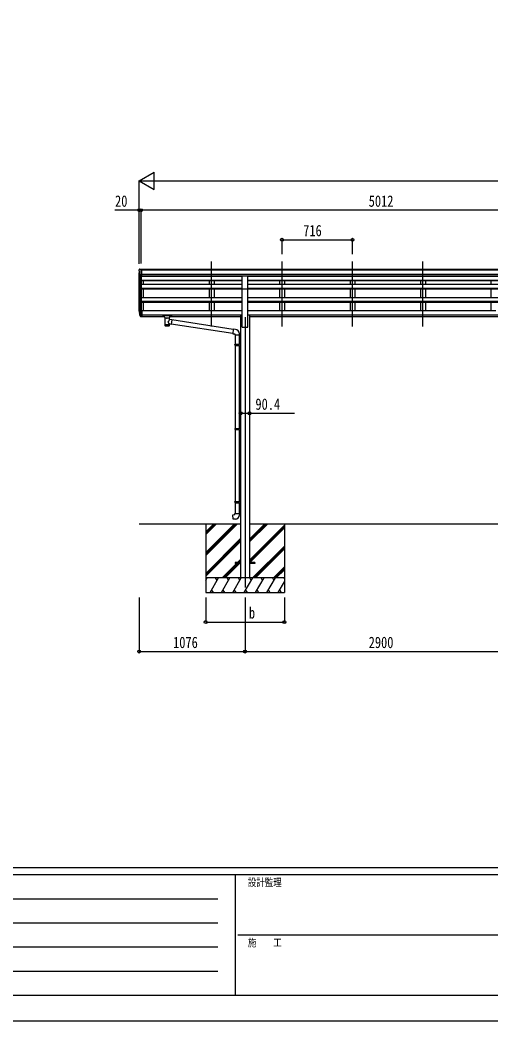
# Model space of a CAD drawing. Units: millimetres, scale not verified. Extents: x -14718 to 14718, y -10395 to 10395.
# Drawn here: x -6754 to -1968, y -10395 to -214 of the extents above; entities that cross this region are included whole.
import ezdxf
from ezdxf.enums import TextEntityAlignment as Align

# ---------------------------------------------------------------- set-up
doc = ezdxf.new("R2010")
doc.units = ezdxf.units.MM
doc.header["$LTSCALE"] = 40
for name, color, linetype in [('0-3_YKK_12', 2, 'Continuous'), ('0-4_YKK_13', 4, 'Continuous'), ('0-5_YKK_A1', 4, 'Continuous'), ('0-6_YKK_D', 6, 'Continuous'), ('0-7_YKK_ZWAK', 7, 'Continuous')]:
    doc.layers.add(name, color=color, linetype=linetype)
doc.styles.add('ＭＳ ゴシック', font='')
doc.styles.get('ＭＳ ゴシック').set_extended_font_data('MS Gothic')

msp = doc.modelspace()

# ---------------------------------------------------------------- linework, layer by layer
at = {"layer": '0-3_YKK_12'}
for p, q in [((-4807.43, -3331.31), (-4807.43, -2668.79)), ((-4091.43, -3331.31), (-4091.43, -2668.79)), ((-3375.43, -3331.31), (-3375.43, -2668.79)), ((-2659.43, -3331.31), (-2659.43, -2668.79)), ((-4467.43, -3237.52), (-4467.43, -5987.52))]:
    msp.add_line(p, q, dxfattribs=at)
at = {"layer": '0-4_YKK_13'}
for p, q in [((-5538.52, -2747.91), (-5542.59, -2753.72)), ((-5535.43, -2747.35), (-5537.76, -2747.49)), ((-5535.43, -2747.35), (-5516.93, -2747.35)), ((-5523.43, -2820.33), (-5523.43, -2747.35)), ((-5516.93, -2747.35), (-5506.93, -2747.43)), ((-5516.93, -2819.33), (-5516.93, -2747.35)), ((-5506.93, -2748.95), (-5506.93, -2747.43)), ((-5545.43, -2756.72), (-5545.43, -2757.35)), ((-5531.05, -2818.52), (-5540.33, -2802.45)), ((-5523.43, -2820.33), (-5528.64, -2820.01)), ((-5516.93, -2819.33), (-5523.43, -2819.33)), ((-4494.93, -2817.58), (-4439.93, -2817.58)), ((-4494.93, -2949.29), (-4494.93, -2817.58)), ((-4439.93, -2949.29), (-4439.93, -2817.58)), ((-4494.93, -2949.29), (-4439.93, -2949.29)), ((-5541.04, -3196.86), (-5530.87, -3216.03)), ((-5529.86, -3214.78), (-5539.62, -3196.37)), ((-5538.45, -3213.72), (-5530.87, -3231.21)), ((-5523.43, -3215.53), (-5528.56, -3215.53)), ((-5523.43, -3217.53), (-5528.28, -3217.53)), ((-5523.43, -3232.71), (-5528.28, -3232.71)), ((-5523.43, -3170.82), (-5523.43, -3232.71)), ((-5516.93, -3170.82), (-5523.43, -3170.82)), ((-5516.93, -3209.13), (-5523.43, -3209.13)), ((-5516.93, -3214.53), (-5523.43, -3214.53)), ((-5516.93, -3231.89), (-5523.43, -3231.89)), ((-5516.93, -3170.82), (-5516.93, -3231.89)), ((-5301.93, -3218.98), (-5301.93, -3229.74)), ((-5301.93, -3219.17), (-5301.93, -3220.71)), ((-5299.93, -3218.31), (-5216.93, -3218.31)), ((-5299.93, -3220.49), (-5216.93, -3220.49)), ((-5299.93, -3230.4), (-5285.43, -3230.4)), ((-5285.43, -3237.21), (-5285.43, -3226.93)), ((-5281.33, -3241.71), (-5281.35, -3322)), ((-5235.53, -3259.28), (-5235.53, -3241.7)), ((-5231.43, -3237.21), (-5231.43, -3226.93)), ((-5231.43, -3230.4), (-5216.93, -3230.4)), ((-5214.93, -3218.98), (-5214.93, -3229.74)), ((-5210.31, -3263.19), (-5235.53, -3259.28)), ((-5235.51, -3322), (-5235.53, -3305.37)), ((-5235.53, -3305.63), (-5217.33, -3308.45)), ((-5210.31, -3263.19), (-5217.33, -3308.45)), ((-4590.39, -3403.93), (-5217.06, -3306.71)), ((-4586.72, -3362), (-5210.62, -3265.21)), ((-4565.71, -3361.81), (-4586.55, -3359.99)), ((-4570.63, -3417.56), (-4524.63, -3417.56)), ((-4568.63, -3417.56), (-4568.63, -3511.56)), ((-4526.63, -3417.56), (-4526.63, -3509)), ((-4524.63, -3417.56), (-4524.63, -3406.64)), ((-4570.63, -3513.56), (-4569.63, -3511.56)), ((-4570.63, -3513.56), (-4526.63, -3513.56)), ((-4570.63, -3513.56), (-4570.63, -3521.56)), ((-4570.63, -3521.56), (-4526.63, -3521.56)), ((-4570.63, -3521.56), (-4569.63, -3523.56)), ((-4569.63, -3511.56), (-4526.63, -3511.56)), ((-4569.63, -3523.56), (-4526.63, -3523.56)), ((-4568.63, -3523.56), (-4568.63, -4367.74)), ((-4531.11, -3513.56), (-4531.54, -3511.56)), ((-4528.63, -3509.06), (-4512.63, -3508.59)), ((-4528.63, -3511.06), (-4528.63, -3509.06)), ((-4528.63, -3511.06), (-4526.63, -3511.06)), ((-4528.63, -3526.06), (-4528.63, -3524.06)), ((-4528.63, -3526.06), (-4512.63, -3526.53)), ((-4526.63, -3526.12), (-4526.63, -4365.19)), ((-4512.63, -3508.59), (-4512.63, -3526.53)), ((-4570.63, -4369.74), (-4569.63, -4367.74)), ((-4570.63, -4369.74), (-4526.63, -4369.74)), ((-4570.63, -4369.74), (-4570.63, -4377.74)), ((-4570.63, -4377.74), (-4526.63, -4377.74)), ((-4570.63, -4377.74), (-4569.63, -4379.74)), ((-4569.63, -4367.74), (-4526.63, -4367.74)), ((-4531.11, -4369.74), (-4531.54, -4367.74)), ((-4528.63, -4365.24), (-4512.63, -4364.77)), ((-4528.63, -4367.24), (-4528.63, -4365.24)), ((-4528.63, -4367.24), (-4526.63, -4367.24)), ((-4512.63, -4364.77), (-4512.63, -4382.71)), ((-4569.63, -4379.74), (-4526.63, -4379.74)), ((-4568.63, -4379.74), (-4568.63, -5112.9)), ((-4528.63, -4382.24), (-4528.63, -4380.24)), ((-4528.63, -4382.24), (-4512.63, -4382.71)), ((-4526.63, -4382.3), (-4526.63, -5110.35)), ((-4570.63, -5114.9), (-4569.63, -5112.9)), ((-4570.63, -5114.9), (-4526.63, -5114.9)), ((-4570.63, -5114.9), (-4570.63, -5122.9)), ((-4570.63, -5122.9), (-4526.63, -5122.9)), ((-4570.63, -5122.9), (-4569.63, -5124.9)), ((-4569.63, -5112.9), (-4526.63, -5112.9)), ((-4569.63, -5124.9), (-4526.63, -5124.9)), ((-4568.63, -5124.9), (-4568.63, -5234.9)), ((-4531.11, -5114.9), (-4531.54, -5112.9)), ((-4528.63, -5110.4), (-4512.63, -5109.93)), ((-4528.63, -5112.4), (-4528.63, -5110.4)), ((-4528.63, -5112.4), (-4526.63, -5112.4)), ((-4528.63, -5127.4), (-4528.63, -5125.4)), ((-4528.63, -5127.4), (-4512.63, -5127.87)), ((-4526.63, -5127.46), (-4526.63, -5234.9)), ((-4512.63, -5109.93), (-4512.63, -5127.87)), ((-4570.63, -5234.9), (-4524.63, -5234.9)), ((-4570.63, -5244.9), (-4570.63, -5234.9)), ((-4524.63, -5234.9), (-4524.63, -5245.82)), ((-4567.43, -5733), (-4567.43, -5742)), ((-4512.63, -5733), (-4567.43, -5733)), ((-4512.63, -5742), (-4567.43, -5742)), ((-4367.43, -5733), (-4422.23, -5733)), ((-4367.43, -5742), (-4422.23, -5742)), ((-4367.43, -5733), (-4367.43, -5742))]:
    msp.add_line(p, q, dxfattribs=at)
for points in [[(-5301.93, -3218.98), (-5301.89, -3218.78), (-5301.81, -3218.65), (-5301.71, -3218.55), (-5301.61, -3218.49), (-5301.49, -3218.45), (-5301.2, -3218.38), (-5300.71, -3218.34), (-5300.16, -3218.32), (-5299.93, -3218.31)], [(-5301.93, -3229.74), (-5301.89, -3229.93), (-5301.81, -3230.07), (-5301.71, -3230.16), (-5301.61, -3230.22), (-5301.49, -3230.27), (-5301.2, -3230.33), (-5300.71, -3230.38), (-5300.16, -3230.4), (-5299.93, -3230.4)], [(-5285.39, -3237.15), (-5285.42, -3237.51), (-5285.17, -3238.47), (-5284.65, -3239.35), (-5283.85, -3240.19), (-5282.73, -3240.99), (-5281.33, -3241.71)], [(-5235.53, -3241.7), (-5235.3, -3241.61), (-5233.94, -3240.87), (-5232.83, -3240.02), (-5232.07, -3239.16), (-5231.61, -3238.26), (-5231.44, -3237.37)], [(-5216.93, -3218.31), (-5216.58, -3218.32), (-5216.05, -3218.34), (-5215.6, -3218.4), (-5215.29, -3218.47), (-5215.13, -3218.57), (-5215.01, -3218.71), (-5214.94, -3218.89), (-5214.93, -3218.98)], [(-5216.93, -3230.4), (-5216.58, -3230.4), (-5216.05, -3230.37), (-5215.6, -3230.32), (-5215.29, -3230.24), (-5215.13, -3230.15), (-5215.01, -3230.01), (-5214.94, -3229.83), (-5214.93, -3229.74)], [(-4586.55, -3359.99), (-4590.55, -3405.81), (-4570.63, -3407.56), (-4570.63, -3417.56)], [(-4531.11, -3513.56), (-4531.11, -3521.56), (-4531.54, -3523.56)], [(-4528.63, -3524.06), (-4526.63, -3524.06), (-4526.63, -3511.06)], [(-4531.11, -4369.74), (-4531.11, -4377.74), (-4531.54, -4379.74)], [(-4528.63, -4380.24), (-4526.63, -4380.24), (-4526.63, -4367.24)], [(-4531.11, -5114.9), (-4531.11, -5122.9), (-4531.54, -5124.9)], [(-4528.63, -5125.4), (-4526.63, -5125.4), (-4526.63, -5112.4)], [(-4565.71, -5290.65), (-4586.55, -5292.47), (-4590.55, -5246.65), (-4570.63, -5244.9)]]:
    msp.add_lwpolyline(points, dxfattribs=at)
for centre, radius, start, end in [((-5537.7, -2748.49), 1, 93.5, 145), ((-5542.43, -2756.72), 3, 93, 180), ((-5343.43, -2757.35), 202, 180, 192.90261), ((-5528.46, -2817.02), 3, 210, 266.5), ((-5454.77, -3174.69), 89.07, 174.49576, 194.41188), ((-5455.48, -3170.42), 88.05, 177.22392, 197.21071), ((-5410.21, -3177.64), 133.22, 183.27987, 195.71302), ((-5528.28, -3214.53), 3, 210, 270), ((-5528.28, -3229.71), 3, 210, 270), ((-5528.56, -3214.03), 1.5, 210, 270), ((-4569.63, -3406.64), 45, 0, 85), ((-4569.63, -5245.82), 45, 275, 0)]:
    msp.add_arc(centre, radius, start, end, dxfattribs=at)
for centre, major_axis, ratio, start_param, end_param in [((-5299.93, -3220.71), (2, 0), 0.109601, 1.57079633, 3.14159265), ((-5258.43, -3226.93), (27, 0), 0.122176, 6.28318531, 9.42477796), ((-5258.42, -3242.16), (-22.91, 0.42), 0.072511, 0.00080293, 1.57159926), ((-5258.42, -3243.79), (-22.91, 0.42), 0.072511, 0.00080293, 1.57159926), ((-5258.44, -3242.16), (22.92, 0.42), 0.07247, 4.71158005, 6.28237637), ((-5258.44, -3243.79), (22.92, 0.42), 0.07247, 4.71158005, 6.28237637), ((-5247.43, -3237.21), (16, 0), 0.361356, 6.26369786, 6.28318531), ((-5216.93, -3220.71), (2, 0), 0.109601, 0, 1.57079633), ((-5258.43, -3322), (22.92, 0), 0.101955, 3.14154991, 6.28339836), ((-5258.43, -3309.56), (22.91, 0), 0.122865, 3.14159265, 6.28318531), ((-5258.43, -3285.82), (-22.81, -26.62), 0.234429, 1.68554724, 3.12685194), ((-5255.88, -3283.18), (20.32, -22.25), 0.045535, 0.03899545, 1.30753457)]:
    msp.add_ellipse(centre, major_axis=major_axis, ratio=ratio, start_param=start_param, end_param=end_param, dxfattribs=at)
at = {"layer": '0-5_YKK_A1'}
for p, q in [((-5543.43, -3174.68), (-5543.43, -2785.7)), ((-5539.15, -2804.5), (-5539.15, -3197.26)), ((-5529.43, -2819.85), (-5529.43, -3215.26)), ((-5523.43, -2820.33), (-5523.43, -3170.82)), ((-5523.43, -2820.87), (-4494.93, -2820.87)), ((-5516.93, -2748.95), (-527.93, -2748.95)), ((-5516.93, -2754.3), (-527.93, -2754.3)), ((-5516.93, -2797.83), (-517.93, -2797.83)), ((-5516.93, -2815.5), (-517.93, -2815.5)), ((-5516.93, -2817.87), (-4494.93, -2817.87)), ((-5498.43, -2820.87), (-5498.43, -2817.87)), ((-4832.43, -2817.95), (-4832.43, -2820.26)), ((-4782.43, -2817.95), (-4782.43, -2820.26)), ((-4439.93, -2817.87), (-1594.93, -2817.87)), ((-4439.93, -2820.87), (-1594.93, -2820.87)), ((-4116.43, -2817.95), (-4116.43, -2820.26)), ((-4066.43, -2817.95), (-4066.43, -2820.26)), ((-3400.43, -2817.95), (-3400.43, -2820.79)), ((-3350.43, -2817.95), (-3350.43, -2820.79)), ((-2684.43, -2817.87), (-2684.43, -2820.87)), ((-2634.43, -2817.87), (-2634.43, -2820.87)), ((-1968.43, -2817.87), (-1968.43, -2820.87)), ((-4494.93, -2863.03), (-5523.43, -2863.03)), ((-4494.93, -2864.42), (-5523.43, -2864.42)), ((-4494.93, -2868.2), (-5523.43, -2868.2)), ((-4494.93, -2904.27), (-5523.43, -2904.27)), ((-4494.93, -2945.01), (-5523.43, -2945.01)), ((-4494.93, -2946.49), (-5523.43, -2946.49)), ((-5498.43, -2904.27), (-5498.43, -2868.2)), ((-4832.43, -2868.2), (-4832.43, -2904.27)), ((-4782.43, -2868.2), (-4782.43, -2904.27)), ((-4494.93, -3337.52), (-4494.93, -2949.29)), ((-1594.93, -2863.03), (-4439.93, -2863.03)), ((-1594.93, -2864.42), (-4439.93, -2864.42)), ((-1594.93, -2868.2), (-4439.93, -2868.2)), ((-1594.93, -2904.27), (-4439.93, -2904.27)), ((-1594.93, -2945.01), (-4439.93, -2945.01)), ((-1594.93, -2946.49), (-4439.93, -2946.49)), ((-4439.93, -3337.52), (-4439.93, -2949.29)), ((-4116.43, -2868.2), (-4116.43, -2904.27)), ((-4066.43, -2868.2), (-4066.43, -2904.27)), ((-3400.43, -2868.2), (-3400.43, -2904.27)), ((-3350.43, -2868.2), (-3350.43, -2904.27)), ((-2684.43, -2868.2), (-2684.43, -2904.27)), ((-2634.43, -2868.2), (-2634.43, -2904.27)), ((-1968.43, -2868.2), (-1968.43, -2904.27)), ((-4494.93, -2953.28), (-5523.43, -2953.28)), ((-5523.43, -3036.63), (-4494.93, -3036.63)), ((-5498.43, -3036.63), (-5498.43, -2953.28)), ((-4832.43, -2953.28), (-4832.43, -3036.33)), ((-4782.43, -2953.28), (-4782.43, -3036.33)), ((-1594.93, -2953.28), (-4439.93, -2953.28)), ((-4439.93, -3036.63), (-1594.93, -3036.63)), ((-4116.43, -2953.28), (-4116.43, -3036.33)), ((-4066.43, -2953.28), (-4066.43, -3036.33)), ((-3400.43, -2953.28), (-3400.43, -3036.33)), ((-3350.43, -2953.28), (-3350.43, -3036.33)), ((-2684.43, -2953.28), (-2684.43, -3036.63)), ((-2634.43, -2953.28), (-2634.43, -3036.63)), ((-1968.43, -2953.28), (-1968.43, -3036.63)), ((-4494.93, -3075.85), (-5523.43, -3075.85)), ((-4494.93, -3077.32), (-5523.43, -3077.32)), ((-4494.93, -3086.98), (-5523.43, -3086.98)), ((-5498.43, -3173.05), (-5498.43, -3086.98)), ((-4832.43, -3086.81), (-4832.43, -3173.05)), ((-4782.43, -3086.81), (-4782.43, -3173.05)), ((-1594.93, -3075.85), (-4439.93, -3075.85)), ((-1594.93, -3077.32), (-4439.93, -3077.32)), ((-1594.93, -3086.98), (-4439.93, -3086.98)), ((-4116.43, -3086.81), (-4116.43, -3173.05)), ((-4066.43, -3086.81), (-4066.43, -3173.05)), ((-3400.43, -3086.81), (-3400.43, -3173.05)), ((-3350.43, -3086.81), (-3350.43, -3173.05)), ((-2684.43, -3086.81), (-2684.43, -3173.05)), ((-2634.43, -3086.81), (-2634.43, -3173.05)), ((-1968.43, -3086.81), (-1968.43, -3173.05)), ((-5498.43, -3173.03), (-5516.93, -3173.03)), ((-5516.93, -3212.54), (-4512.63, -3212.54)), ((-5516.93, -3213.92), (-4512.63, -3213.92)), ((-5516.93, -3231.09), (-5285.43, -3231.09)), ((-5498.43, -3168.23), (-4832.43, -3168.23)), ((-5231.43, -3231.09), (-4512.63, -3231.09)), ((-4782.43, -3173.03), (-4832.43, -3173.03)), ((-4782.43, -3168.23), (-4494.93, -3168.23)), ((-4512.63, -3211.14), (-4512.63, -5887.5)), ((-4512.63, -3211.14), (-4494.93, -3211.14)), ((-4439.93, -3168.23), (-4116.43, -3168.23)), ((-4439.93, -3211.14), (-4422.23, -3211.14)), ((-4422.23, -3211.14), (-4422.23, -5887.52)), ((-4422.23, -3212.54), (-1612.63, -3212.54)), ((-4422.23, -3213.92), (-1612.63, -3213.92)), ((-4422.23, -3231.09), (-1612.63, -3231.09)), ((-4066.43, -3173.03), (-4116.43, -3173.03)), ((-4066.43, -3168.23), (-3400.43, -3168.23)), ((-3350.43, -3173.03), (-3400.43, -3173.03)), ((-3350.43, -3168.23), (-2684.43, -3168.23)), ((-2634.43, -3173.03), (-2684.43, -3173.03)), ((-2634.43, -3168.23), (-1968.43, -3168.23)), ((-1918.43, -3173.03), (-1968.43, -3173.03)), ((-4494.93, -3337.52), (-4439.93, -3337.52)), ((-5543.43, -5337.5), (-4512.63, -5337.5)), ((-4867.43, -5337.5), (-4867.43, -6037.5)), ((-4867.43, -5631.68), (-4573.25, -5337.5)), ((-4867.43, -5645.82), (-4559.11, -5337.5)), ((-4867.43, -5659.96), (-4544.97, -5337.5)), ((-4867.43, -5447.83), (-4757.1, -5337.5)), ((-4867.43, -5433.69), (-4771.24, -5337.5)), ((-4867.43, -5419.55), (-4785.38, -5337.5)), ((-4422.23, -5337.5), (-1612.63, -5337.5)), ((-4422.23, -5523.13), (-4236.6, -5337.5)), ((-4422.23, -5508.99), (-4250.74, -5337.5)), ((-4422.23, -5494.85), (-4264.88, -5337.5)), ((-4422.23, -5706.98), (-4067.43, -5352.18)), ((-4422.23, -5721.12), (-4067.43, -5366.32)), ((-4419.97, -5733), (-4067.43, -5380.46)), ((-4067.43, -5337.5), (-4067.43, -6037.5)), ((-4867.43, -5843.81), (-4512.63, -5489.01)), ((-4867.43, -5857.95), (-4512.63, -5503.15)), ((-4867.43, -5872.09), (-4512.63, -5517.29)), ((-4390.62, -5887.5), (-4067.43, -5564.31)), ((-4376.48, -5887.5), (-4067.43, -5578.45)), ((-4362.34, -5887.5), (-4067.43, -5592.59)), ((-4544.49, -5733), (-4512.63, -5701.14)), ((-4698.99, -5887.5), (-4553.49, -5742)), ((-4684.85, -5887.5), (-4539.35, -5742)), ((-4670.7, -5887.5), (-4525.2, -5742)), ((-4530.35, -5733), (-4512.63, -5715.28)), ((-4516.2, -5733), (-4512.63, -5729.43)), ((-4178.49, -5887.5), (-4067.43, -5776.44)), ((-4164.35, -5887.5), (-4067.43, -5790.58)), ((-4067.43, -5887.5), (-4867.43, -5887.5)), ((-4867.43, -5915), (-4851.55, -5887.5)), ((-4822.68, -6037.5), (-4736.08, -5887.5)), ((-4751.08, -5913.48), (-4766.08, -5887.5)), ((-4707.21, -6037.5), (-4620.61, -5887.5)), ((-4635.61, -5913.48), (-4650.61, -5887.5)), ((-4591.74, -6037.5), (-4505.14, -5887.5)), ((-4520.14, -5913.48), (-4535.14, -5887.5)), ((-4476.27, -6037.5), (-4389.67, -5887.5)), ((-4404.67, -5913.48), (-4419.67, -5887.5)), ((-4360.8, -6037.5), (-4274.2, -5887.5)), ((-4289.2, -5913.48), (-4304.2, -5887.5)), ((-4245.33, -6037.5), (-4158.73, -5887.5)), ((-4188.73, -5887.5), (-4173.73, -5913.48)), ((-4150.2, -5887.5), (-4067.43, -5804.73)), ((-4073.26, -5887.5), (-4067.43, -5897.6)), ((-4129.86, -6037.5), (-4067.43, -5929.36)), ((-4867.43, -6037.5), (-4067.43, -6037.5)), ((-4807.69, -6011.52), (-4792.69, -6037.5)), ((-4692.22, -6011.52), (-4677.22, -6037.5)), ((-4576.74, -6011.52), (-4561.74, -6037.5)), ((-4461.27, -6011.52), (-4446.28, -6037.5)), ((-4345.8, -6011.52), (-4330.81, -6037.5)), ((-4230.33, -6011.52), (-4215.34, -6037.5)), ((-4114.87, -6011.52), (-4099.87, -6037.5))]:
    msp.add_line(p, q, dxfattribs=at)
at = {"layer": '0-6_YKK_D'}
for p, q in [((-5543.43, -1848.95), (-5391.88, -1761.45)), ((-5391.88, -1936.45), (-5391.88, -1761.45)), ((-5543.43, -2693.22), (-5543.43, -1847.95)), ((-5543.43, -1848.95), (-5391.88, -1936.45)), ((-5543.43, -1848.95), (-5240.32, -1848.95)), ((-5368.43, -1848.95), (5061.57, -1848.95)), ((-5543.43, -2692.22), (-5543.43, -2147.95)), ((-5523.43, -2692.22), (-5523.43, -2147.95)), ((-5523.43, -2692.22), (-5523.43, -2147.95)), ((-511.43, -2148.95), (-5523.43, -2148.95)), ((-4091.43, -2594.79), (-4091.43, -2447.95)), ((-4091.43, -2448.95), (-3375.43, -2448.95)), ((-3375.43, -2595.79), (-3375.43, -2447.95)), ((-4512.63, -4214.39), (-4512.63, -4213.39)), ((-4422.23, -4214.39), (-4422.23, -4213.39)), ((-5543.43, -6087.5), (-5543.43, -6638.5)), ((-4867.43, -6087.5), (-4867.43, -6338.5)), ((-4467.43, -6087.5), (-4467.43, -6638.5)), ((-4467.43, -6087.5), (-4467.43, -6638.5)), ((-4067.43, -6087.5), (-4067.43, -6338.5)), ((-4867.43, -6337.5), (-4067.43, -6337.5)), ((-5543.43, -6637.5), (-4467.43, -6637.5)), ((-4467.43, -6637.5), (-1567.43, -6637.5))]:
    msp.add_line(p, q, dxfattribs=at)
for points in [[(-5523.43, -2148.95), (-5543.43, -2148.95), (-5789.73, -2148.95)], [(-4512.63, -4214.39), (-4422.23, -4214.39), (-3965.93, -4214.39)]]:
    msp.add_lwpolyline(points, dxfattribs=at)
for centre in [(-5543.43, -2148.95), (-5523.43, -2148.95), (-5523.43, -2148.95), (-4091.43, -2448.95), (-3375.43, -2448.95), (-4512.63, -4214.39), (-4422.23, -4214.39), (-4867.43, -6337.5), (-4067.43, -6337.5), (-5543.43, -6637.5), (-4467.43, -6637.5), (-4467.43, -6637.5)]:
    msp.add_circle(centre, 14.88, dxfattribs=at)
at = {"layer": '0-7_YKK_ZWAK'}
for p, q in [((13632.57, -8837.5), (-13667.43, -8837.5)), ((-4567.43, -8907.5), (-13667.43, -8907.5)), ((-4567.43, -8907.5), (-4567.43, -10132.5)), ((-17.43, -8907.5), (-4567.43, -8907.5)), ((-13518.68, -9152.5), (-4742.43, -9152.5)), ((-13518.68, -9397.5), (-4742.43, -9397.5)), ((-4541.18, -9520), (-17.43, -9520)), ((-13518.68, -9642.5), (-4742.43, -9642.5)), ((-13518.68, -9887.5), (-4742.43, -9887.5)), ((-13667.43, -10132.5), (-4567.43, -10132.5)), ((-4567.43, -10132.5), (-17.43, -10132.5))]:
    msp.add_line(p, q, dxfattribs=at)
msp.add_lwpolyline([(-14717.5, -10395), (14717.5, -10395), (14717.5, 10395), (-14717.5, 10395)], close=True, dxfattribs=at)

# ---------------------------------------------------------------- texts
at = {"layer": '0-6_YKK_D', "style": 'ＭＳ ゴシック', "width": 0.8}
for s, p in [('20', (-5788.73, -2147.95)), ('5012', (-3210.63, -2147.95)), ('716', (-3876.23, -2447.95)), ('90.4', (-4361.73, -4213.39)), ('b', (-4428.13, -6336.5)), ('1076', (-5198.63, -6636.5)), ('2900', (-3210.63, -6636.5))]:
    msp.add_text(s, height=115.5, dxfattribs=at).set_placement(p, align=Align.BOTTOM_LEFT)
at = {"layer": '0-7_YKK_ZWAK', "style": 'ＭＳ ゴシック', "width": 0.8}
for s, p in [('設計監理', (-4439.1, -9047.5)), ('施\u3000\u3000工', (-4439.1, -9660))]:
    msp.add_text(s, height=76.98, dxfattribs=at).set_placement(p, align=Align.BOTTOM_LEFT)

doc.saveas('drawing.dxf')
